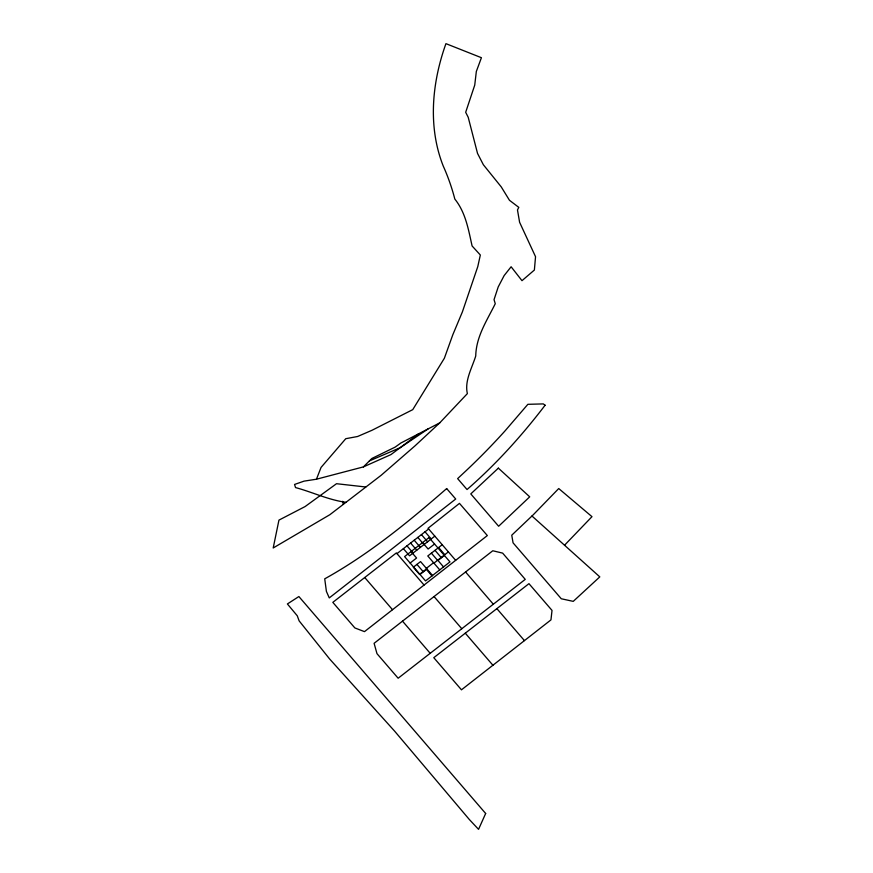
<?xml version="1.0" encoding="UTF-8"?>
<svg xmlns="http://www.w3.org/2000/svg" width="873" height="873" viewBox="0 0 873 873"><rect width="100%" height="100%" fill="white"/><g stroke="black" fill="none" stroke-linecap="round" stroke-linejoin="round"><path stroke-width="1.31" d="M346.003 502.313C328.499 499.978 312.523 492.132 295.543 487.581L294.55 484.46L304.077 481.132L316.463 479.212L321.046 467.437L345.763 438.704L357.581 436.5L371.974 430.291L412.743 409.655L444.368 358.246L452.781 334.839L462.374 311.923L477.782 266.614L480.336 255.014L472.097 245.968C468.419 229.61 465.68 212.543 454.833 199.077C451.876 187.695 448.024 176.695 443.222 166.001C427.726 126.749 431.949 82.651 445.939 43.65L481.416 57.705L476.331 71.488L474.737 85.096L465.68 112.279L468.212 117.288L477.531 153.43L483.336 164.702L501.233 186.877L509.472 200.288L518.802 207.37L517.482 209.946L519.599 222.277L535.542 256.706L534.374 270.041L521.989 280.67L511.12 266.767L504.136 275.595L498.199 286.966L494.042 299.657L495.264 303.706C486.916 320.609 476.156 336.487 475.73 356.009C472.02 368.024 464.371 380.846 467.371 393.614L439.741 422.87L415.046 445.819L381.217 475.239L329.863 514.699L273.205 547.971L278.945 520.112L305.07 506.58L336.52 483.707L365.765 486.992M316.463 479.212L363.397 466.902L371.843 458.489L395.131 447.129L400.903 442.993L439.741 422.87M564.536 545.232L591.981 516.663L558.731 488.542L533.316 514.721L511.753 535.193L513.062 542.831L561.274 598.758L573.245 601.366L599.795 576.878L531.984 516.019M455.651 560.324L428.043 528.274L459.471 503.372L487.341 535.564L364.488 631.637L354.864 627.938L332.82 602.359L396.364 552.915L424.049 585.052M492.918 665.248L461.468 689.823L433.783 657.685L528.962 583.666L552.02 610.413L550.961 619.885L492.918 665.248L465.276 633.187M396.975 553.635L428.654 528.994M434.819 536.153L409.546 555.817L403.391 548.659M410.146 563.03L416.574 558.022L411.03 551.594M434.558 544.021L428.13 549.03L422.587 542.602M442.218 544.73L427.781 555.97L439.741 569.862M426.362 568.323L433.586 562.703M426.722 568.749L419.498 574.369L413.333 567.21L420.557 561.59L432.528 575.482M433.946 563.129L448.384 551.889M420 574.478L426.439 569.469L431.982 575.907M444.422 555.479L437.984 560.477L443.539 566.915M402.508 621.15L374.102 643.314L376.983 653.659L398.143 678.234L525.251 579.377L502.641 553.122L492.776 550.765L402.508 621.15L430.203 653.299M418.8 433.728L390.995 454.571L363.397 466.902M428.054 428.938L400.096 447.751L369.421 460.9M465.571 571.99L493.332 604.214M496.868 608.634L524.444 640.618M425.042 531.799L431.207 538.957M438.606 547.546L444.772 554.693M421.441 534.614L427.606 541.773M435.005 550.35L441.16 557.509M417.829 537.419L423.994 544.577M431.393 553.166L437.559 560.313M414.217 540.234L420.382 547.393M410.605 543.039L416.77 550.197M406.993 545.854L413.158 553.013M416.945 564.405L423.11 571.553M434.056 596.565L461.795 628.735M364.761 577.533L392.512 609.714M342.729 501.277L343.307 504.387M485.661 813.483L478.546 829.35L469.238 819.398L394.64 731.159L329.634 658.984L299.123 620.856L297.267 615.792L287.392 603.952L298.882 596.543L485.661 813.483M545.09 405.236C521.825 435.725 495.995 464.327 467.033 489.535L457.638 478.611L466.215 470.602A754.337 711.069 21.9 0 0 504.965 430.967L527.87 404.319L543.29 403.904L545.09 405.236M498.363 468.135L470.787 493.9L498.636 526.255L529.704 496.824L498.363 468.135M446.67 488.564C408.52 521.825 369.126 554.159 324.723 578.832L326.404 591.381L329.263 597.918L455.717 499.018L446.67 488.564M429.014 537.593L404.592 556.592L425.544 580.916L449.966 561.906L429.014 537.593"/></g></svg>
